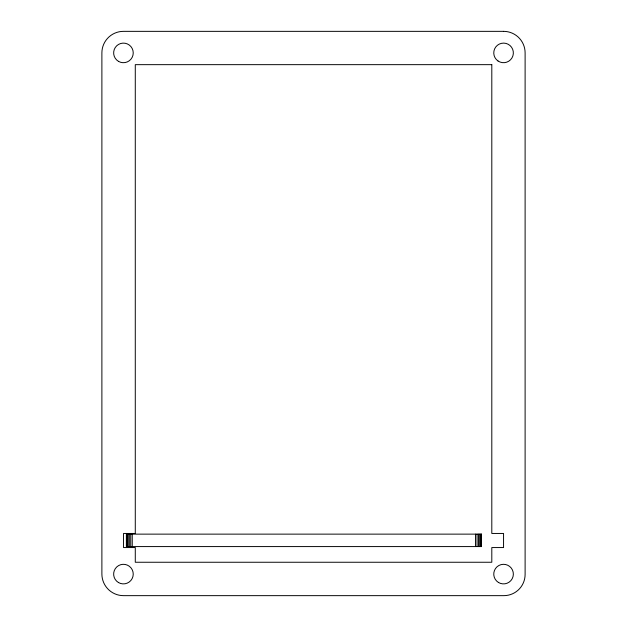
<?xml version="1.0" encoding="UTF-8"?>
<svg xmlns="http://www.w3.org/2000/svg" width="627" height="627" viewBox="0 0 627 627"><rect width="100%" height="100%" fill="white"/><g stroke="black" fill="none" stroke-linecap="round" stroke-linejoin="round"><path stroke-width="0.94" d="M481.207 534.133L481.207 546.579M480.627 534.133L480.627 546.579M479.686 534.133L479.686 546.579M478.472 534.133L478.472 546.579M477.053 534.133L477.053 546.579M475.532 534.133L475.532 546.579M132.25 534.133L132.25 546.579M130.73 534.133L130.73 546.579M129.311 534.133L129.311 546.579M128.096 534.133L128.096 546.579M127.156 534.133L127.156 546.579M126.576 534.133L126.576 546.579M503.575 31.35L123.456 31.35A21.569 21.569 0 0 0 101.887 52.919L101.887 574.011A21.639 21.639 0 0 0 123.527 595.65L503.849 595.65A21.263 21.263 0 0 0 525.112 574.387L525.112 52.887A21.537 21.537 0 0 0 503.575 31.35M491.803 64.659L135.283 64.659L135.283 533.452L123.527 533.452L123.527 547.559L135.283 547.559L135.283 562.254L491.803 562.254L491.803 547.559L503.559 547.559L503.559 533.452L491.803 533.452L491.803 64.659M481.411 534.133L126.372 534.133L126.372 546.579L481.411 546.579L481.411 534.133M498.01 60.976A9.797 9.797 0 0 0 513.325 53.679A9.797 9.797 0 0 0 499.343 44.062A9.797 9.797 0 0 0 498.01 60.976M498.41 582.436A9.797 9.797 0 0 0 513.348 574.387A9.797 9.797 0 0 0 498.912 565.476A9.797 9.797 0 0 0 498.41 582.436M118.464 582.538A9.797 9.797 0 0 0 133.237 574.183A9.797 9.797 0 0 0 118.621 565.57A9.797 9.797 0 0 0 118.464 582.538M118.527 61.383A9.797 9.797 0 0 0 133.237 52.919A9.797 9.797 0 0 0 118.558 44.415A9.797 9.797 0 0 0 118.527 61.383"/></g></svg>
